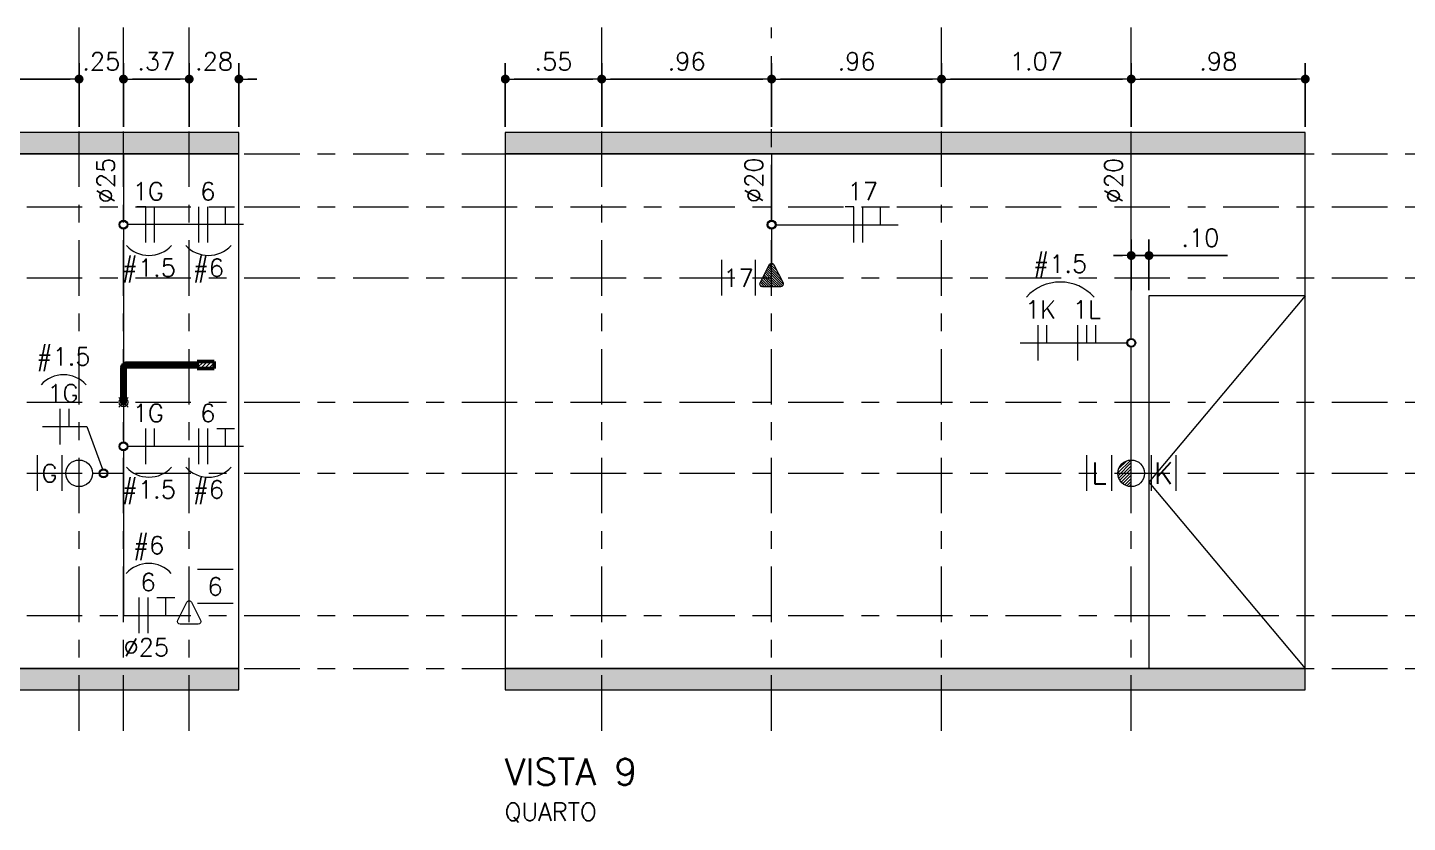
# Model space of a CAD drawing. Extents: x 0 to 175, y -16 to 63.
# Drawn here: x 71.22 to 78.99, y 18.34 to 22.82 of the extents above; entities that cross this region are included whole.
import ezdxf

# ---------------------------------------------------------------- set-up
doc = ezdxf.new("R2010")
doc.units = 0
doc.header["$LTSCALE"] = 0.5
doc.header["$MEASUREMENT"] = 0
doc.header["$PDMODE"] = 34
doc.header["$PDSIZE"] = 0.1
doc.linetypes.add('CENTER', pattern=[2, 1.25, -0.25, 0.25, -0.25])
doc.layers.get('0').update_dxf_attribs({"linetype": 'CONTINUOUS'})
doc.layers.get('DEFPOINTS').update_dxf_attribs({"linetype": 'CONTINUOUS'})
for name, color, linetype, lineweight in [('03', 3, 'CONTINUOUS', 20), ('COT01', 1, 'CONTINUOUS', 9), ('ELE01 - ELETROD', 40, 'CONTINUOUS', 20), ('ELE01 - INTER', 100, 'CONTINUOUS', 15), ('ELE01 - TOM 127V', 130, 'CONTINUOUS', 15), ('ELE01 - TOM 127V TXT', 130, 'CONTINUOUS', 15), ('ELE01 - TOM 220V', 242, 'CONTINUOUS', 15), ('ELE01 - TOM 220V TXT', 242, 'CONTINUOUS', 15), ('ELE03 - CIRCUITOS', 2, 'CONTINUOUS', 5), ('ELE03 - FASE', 242, 'CONTINUOUS', 20), ('ELE03 - NEUTRO', 141, 'CONTINUOUS', 20), ('ELE03 - RETORNO', 173, 'CONTINUOUS', 20), ('ELE03 - TERRA', 112, 'CONTINUOUS', 20), ('ELV01 - LAMP', 50, 'CONTINUOUS', 50), ('ELV01 - LAMP HATCH', 50, 'CONTINUOUS', 9), ('ELV01 - LAMP TXT', 50, 'CONTINUOUS', 20), ('ELV01 - POR01', 20, 'CONTINUOUS', 9), ('ELV02 - PAR01', 170, 'CONTINUOUS', 20), ('Simbologia', 122, 'CONTINUOUS', 20), ('TXT02', 2, 'CONTINUOUS', 20), ('TXT05', 4, 'CONTINUOUS', 30)]:
    doc.layers.add(name, color=color, linetype=linetype, lineweight=lineweight)
doc.layers.add('ARQ - HATCH 01', color=172, linetype='CONTINUOUS', transparency=0.6)
for name, color, linetype, lineweight, transparency in [('ARQ - POR01 TRANSPARENTE', 20, 'CONTINUOUS', 9, 0.45), ('EIXO REGUA 1', 250, 'CENTER', 5, 0.1), ('ELE01 - INTER HATCH', 100, 'CONTINUOUS', 15, 0.45)]:
    doc.layers.add(name, color=color, linetype=linetype, lineweight=lineweight, transparency=transparency)
doc.layers.add('TXV03', color=2, linetype='CONTINUOUS')
doc.styles.add('ROMANS', font='romans.shx')
doc.styles.get("Standard").update_dxf_attribs({"font": 'romans.shx'})
doc.dimstyles.new('STANDARD 50', dxfattribs={"dimscale": 0.5, "dimtxt": 0.2, "dimasz": 0.1, "dimexe": 0.18, "dimexo": 0.0625, "dimgap": 0.1, "dimtad": 1, "dimrnd": 0.005, "dimzin": 4, "dimdsep": 46, "dimtxsty": 'ROMANS', "dimblk": 'DOT', "dimcen": 0.1, "dimclrt": 3, "dimadec": 0, "dimazin": 0, "dimtfac": 1, "dimtix": 1, "dimtofl": 0, "dimtmove": 0, "dimatfit": 3, "dimldrblk": 'DOT', "dimfxl": 0, "dimtolj": 1, "dimtzin": 13, "dimarcsym": 0})

# ---------------------------------------------------------------- blocks, each defined once
blk = doc.blocks.new('_DOT')
at = {"color": 0, "linetype": 'ByBlock'}
blk.add_line((-0.5, 0), (-1, 0), dxfattribs=at)
at = {"color": 0, "linetype": 'ByBlock', "const_width": 0.5}
blk.add_lwpolyline([(-0.25, 0, 1), (0.25, 0, 1)], format="xyb", close=True, dxfattribs=at)
blk = doc.blocks.new('*D74')
at = {"layer": 'COT01', "color": 0, "lineweight": -2}
for p, q in [((69.6049, 22.2582), (69.6049, 22.617)), ((71.5148, 22.2582), (71.5148, 22.617)), ((69.6549, 22.527), (71.4648, 22.527))]:
    blk.add_line(p, q, dxfattribs=at)
at = {"layer": 'DEFPOINTS', "color": 0}
for p in [(71.5148, 22.527), (69.6049, 22.227), (71.5148, 22.227)]:
    blk.add_point(p, dxfattribs=at)
at = {"layer": 'COT01', "color": 0, "lineweight": -2, "xscale": 0.05, "yscale": 0.05, "zscale": 0.05, "rotation": 180}
blk.add_blockref('_DOT', (69.6049, 22.527), dxfattribs=at)
at = {"layer": 'COT01', "color": 0, "lineweight": -2, "xscale": 0.05, "yscale": 0.05, "zscale": 0.05}
blk.add_blockref('_DOT', (71.5148, 22.527), dxfattribs=at)
at = {"layer": 'COT01', "color": 3, "insert": (70.5598, 22.627), "char_height": 0.1, "attachment_point": 5, "style": 'ROMANS'}
blk.add_mtext('\\A1;1.91', dxfattribs=at)
blk = doc.blocks.new('*D75')
at = {"layer": 'COT01', "color": 0, "lineweight": -2}
for p, q in [((71.5148, 22.2582), (71.5148, 22.617)), ((71.7648, 22.2582), (71.7648, 22.617)), ((71.4648, 22.527), (71.4148, 22.527)), ((71.8148, 22.527), (71.8648, 22.527))]:
    blk.add_line(p, q, dxfattribs=at)
at = {"layer": 'DEFPOINTS', "color": 0}
for p in [(71.7648, 22.527), (71.5148, 22.227), (71.7648, 22.227)]:
    blk.add_point(p, dxfattribs=at)
at = {"layer": 'COT01', "color": 0, "lineweight": -2, "xscale": 0.05, "yscale": 0.05, "zscale": 0.05}
blk.add_blockref('_DOT', (71.5148, 22.527), dxfattribs=at)
at = {"layer": 'COT01', "color": 0, "lineweight": -2, "xscale": 0.05, "yscale": 0.05, "zscale": 0.05, "rotation": 180}
blk.add_blockref('_DOT', (71.7648, 22.527), dxfattribs=at)
at = {"layer": 'COT01', "color": 3, "insert": (71.6398, 22.627), "char_height": 0.1, "attachment_point": 5, "style": 'ROMANS'}
blk.add_mtext('\\A1;.25', dxfattribs=at)
blk = doc.blocks.new('*D76')
at = {"layer": 'COT01', "color": 0, "lineweight": -2}
for p, q in [((71.7648, 22.2582), (71.7648, 22.617)), ((72.1349, 22.2582), (72.1349, 22.617)), ((71.8148, 22.527), (72.0849, 22.527))]:
    blk.add_line(p, q, dxfattribs=at)
at = {"layer": 'DEFPOINTS', "color": 0}
for p in [(72.1349, 22.527), (71.7648, 22.227), (72.1349, 22.227)]:
    blk.add_point(p, dxfattribs=at)
at = {"layer": 'COT01', "color": 0, "lineweight": -2, "xscale": 0.05, "yscale": 0.05, "zscale": 0.05, "rotation": 180}
blk.add_blockref('_DOT', (71.7648, 22.527), dxfattribs=at)
at = {"layer": 'COT01', "color": 0, "lineweight": -2, "xscale": 0.05, "yscale": 0.05, "zscale": 0.05}
blk.add_blockref('_DOT', (72.1349, 22.527), dxfattribs=at)
at = {"layer": 'COT01', "color": 3, "insert": (71.9499, 22.627), "char_height": 0.1, "attachment_point": 5, "style": 'ROMANS'}
blk.add_mtext('\\A1;.37', dxfattribs=at)
blk = doc.blocks.new('*D77')
at = {"layer": 'COT01', "color": 0, "lineweight": -2}
for p, q in [((72.1349, 22.2582), (72.1349, 22.617)), ((72.4148, 22.2582), (72.4148, 22.617)), ((72.0849, 22.527), (72.0349, 22.527)), ((72.4648, 22.527), (72.5148, 22.527))]:
    blk.add_line(p, q, dxfattribs=at)
at = {"layer": 'DEFPOINTS', "color": 0}
for p in [(72.4148, 22.527), (72.1349, 22.227), (72.4148, 22.227)]:
    blk.add_point(p, dxfattribs=at)
at = {"layer": 'COT01', "color": 0, "lineweight": -2, "xscale": 0.05, "yscale": 0.05, "zscale": 0.05}
blk.add_blockref('_DOT', (72.1349, 22.527), dxfattribs=at)
at = {"layer": 'COT01', "color": 0, "lineweight": -2, "xscale": 0.05, "yscale": 0.05, "zscale": 0.05, "rotation": 180}
blk.add_blockref('_DOT', (72.4148, 22.527), dxfattribs=at)
at = {"layer": 'COT01', "color": 3, "insert": (72.2749, 22.627), "char_height": 0.1, "attachment_point": 5, "style": 'ROMANS'}
blk.add_mtext('\\A1;.28', dxfattribs=at)
blk = doc.blocks.new('*D79')
at = {"layer": 'COT01', "color": 0, "lineweight": -2}
for p, q in [((73.9148, 22.2582), (73.9148, 22.617)), ((74.4576, 22.2582), (74.4576, 22.617)), ((73.9648, 22.527), (74.4076, 22.527))]:
    blk.add_line(p, q, dxfattribs=at)
at = {"layer": 'DEFPOINTS', "color": 0}
for p in [(74.4576, 22.527), (73.9148, 22.227), (74.4576, 22.227)]:
    blk.add_point(p, dxfattribs=at)
at = {"layer": 'COT01', "color": 0, "lineweight": -2, "xscale": 0.05, "yscale": 0.05, "zscale": 0.05, "rotation": 180}
blk.add_blockref('_DOT', (73.9148, 22.527), dxfattribs=at)
at = {"layer": 'COT01', "color": 0, "lineweight": -2, "xscale": 0.05, "yscale": 0.05, "zscale": 0.05}
blk.add_blockref('_DOT', (74.4576, 22.527), dxfattribs=at)
at = {"layer": 'COT01', "color": 3, "insert": (74.1862, 22.627), "char_height": 0.1, "attachment_point": 5, "style": 'ROMANS'}
blk.add_mtext('\\A1;.55', dxfattribs=at)
blk = doc.blocks.new('*D80')
at = {"layer": 'COT01', "color": 0, "lineweight": -2}
for p, q in [((74.4576, 22.2582), (74.4576, 22.617)), ((75.4142, 22.2582), (75.4142, 22.617)), ((74.5076, 22.527), (75.3642, 22.527))]:
    blk.add_line(p, q, dxfattribs=at)
at = {"layer": 'DEFPOINTS', "color": 0}
for p in [(75.4142, 22.527), (74.4576, 22.227), (75.4142, 22.227)]:
    blk.add_point(p, dxfattribs=at)
at = {"layer": 'COT01', "color": 0, "lineweight": -2, "xscale": 0.05, "yscale": 0.05, "zscale": 0.05, "rotation": 180}
blk.add_blockref('_DOT', (74.4576, 22.527), dxfattribs=at)
at = {"layer": 'COT01', "color": 0, "lineweight": -2, "xscale": 0.05, "yscale": 0.05, "zscale": 0.05}
blk.add_blockref('_DOT', (75.4142, 22.527), dxfattribs=at)
at = {"layer": 'COT01', "color": 3, "insert": (74.9359, 22.627), "char_height": 0.1, "attachment_point": 5, "style": 'ROMANS'}
blk.add_mtext('\\A1;.96', dxfattribs=at)
blk = doc.blocks.new('*D81')
at = {"layer": 'COT01', "color": 0, "lineweight": -2}
for p, q in [((75.4142, 22.2582), (75.4142, 22.617)), ((76.3712, 22.2582), (76.3712, 22.617)), ((75.4642, 22.527), (76.3212, 22.527))]:
    blk.add_line(p, q, dxfattribs=at)
at = {"layer": 'DEFPOINTS', "color": 0}
for p in [(76.3712, 22.527), (75.4142, 22.227), (76.3712, 22.227)]:
    blk.add_point(p, dxfattribs=at)
at = {"layer": 'COT01', "color": 0, "lineweight": -2, "xscale": 0.05, "yscale": 0.05, "zscale": 0.05, "rotation": 180}
blk.add_blockref('_DOT', (75.4142, 22.527), dxfattribs=at)
at = {"layer": 'COT01', "color": 0, "lineweight": -2, "xscale": 0.05, "yscale": 0.05, "zscale": 0.05}
blk.add_blockref('_DOT', (76.3712, 22.527), dxfattribs=at)
at = {"layer": 'COT01', "color": 3, "insert": (75.8927, 22.627), "char_height": 0.1, "attachment_point": 5, "style": 'ROMANS'}
blk.add_mtext('\\A1;.96', dxfattribs=at)
blk = doc.blocks.new('*D82')
at = {"layer": 'COT01', "color": 0, "lineweight": -2}
for p, q in [((77.4394, 22.2582), (77.4394, 22.617)), ((78.4194, 22.2582), (78.4194, 22.617)), ((77.4894, 22.527), (78.3694, 22.527))]:
    blk.add_line(p, q, dxfattribs=at)
at = {"layer": 'DEFPOINTS', "color": 0}
for p in [(78.4194, 22.527), (77.4394, 22.227), (78.4194, 22.227)]:
    blk.add_point(p, dxfattribs=at)
at = {"layer": 'COT01', "color": 0, "lineweight": -2, "xscale": 0.05, "yscale": 0.05, "zscale": 0.05, "rotation": 180}
blk.add_blockref('_DOT', (77.4394, 22.527), dxfattribs=at)
at = {"layer": 'COT01', "color": 0, "lineweight": -2, "xscale": 0.05, "yscale": 0.05, "zscale": 0.05}
blk.add_blockref('_DOT', (78.4194, 22.527), dxfattribs=at)
at = {"layer": 'COT01', "color": 3, "insert": (77.9294, 22.627), "char_height": 0.1, "attachment_point": 5, "style": 'ROMANS'}
blk.add_mtext('\\A1;.98', dxfattribs=at)
blk = doc.blocks.new('*D111')
at = {"layer": 'COT01', "color": 0, "lineweight": -2}
for p, q in [((76.3712, 22.2582), (76.3712, 22.617)), ((77.4394, 22.2582), (77.4394, 22.617)), ((77.3894, 22.527), (76.4212, 22.527))]:
    blk.add_line(p, q, dxfattribs=at)
at = {"layer": 'DEFPOINTS', "color": 0}
for p in [(76.3712, 22.527), (76.3712, 22.227), (77.4394, 22.227)]:
    blk.add_point(p, dxfattribs=at)
at = {"layer": 'COT01', "color": 0, "lineweight": -2, "xscale": 0.05, "yscale": 0.05, "zscale": 0.05, "rotation": 180}
blk.add_blockref('_DOT', (76.3712, 22.527), dxfattribs=at)
at = {"layer": 'COT01', "color": 0, "lineweight": -2, "xscale": 0.05, "yscale": 0.05, "zscale": 0.05}
blk.add_blockref('_DOT', (77.4394, 22.527), dxfattribs=at)
at = {"layer": 'COT01', "color": 3, "insert": (76.9053, 22.627), "char_height": 0.1, "attachment_point": 5, "style": 'ROMANS'}
blk.add_mtext('\\A1;1.07', dxfattribs=at)
blk = doc.blocks.new('Fio-TERRA')
at = {"layer": 'ELE03 - TERRA'}
for p, q in [((-0.1, 0.2), (0.1, 0.2)), ((0, 0), (0, 0.2))]:
    blk.add_line(p, q, dxfattribs=at)
blk = doc.blocks.new('Fio-FASE')
at = {"layer": 'ELE03 - FASE'}
blk.add_line((0, -0.2), (0, 0.2), dxfattribs=at)
blk = doc.blocks.new('Fio-RETORNO')
at = {"layer": 'ELE03 - RETORNO'}
blk.add_line((0, 0), (0, 0.2), dxfattribs=at)
blk = doc.blocks.new('Fio-NEUTRO')
at = {"layer": 'ELE03 - NEUTRO'}
for p, q in [((0, 0.2), (0.1, 0.2)), ((0, -0.2), (0, 0.2))]:
    blk.add_line(p, q, dxfattribs=at)
blk = doc.blocks.new('*U184')
blk.add_lwpolyline([(0.0641, -0.1225), (0.0134, -0.224, -0.618034), (-0.0134, -0.224), (-0.0641, -0.1225, -0.557537), (-0.0507, -0.1008), (0.0507, -0.1008, -0.557537)], format="xyb", close=True)
blk = doc.blocks.new('*U182')
at = {"lineweight": 9}
h = blk.add_hatch(dxfattribs=at)
h.set_pattern_fill('ANSI31', color=256, scale=0.075, angle=-90)
h.paths.add_polyline_path([(0, -0.2323, -0.284079), (-0.0134, -0.224), (-0.0641, -0.1225, -0.557537), (-0.0507, -0.1008), (0, -0.1008)])
h = blk.add_hatch(dxfattribs=at)
h.set_pattern_fill('ANSI31', color=256, scale=0.075, angle=-90)
h.paths.add_polyline_path([(0, -0.2323, 0.284079), (0.0134, -0.224), (0.0641, -0.1225, 0.557537), (0.0507, -0.1008), (0, -0.1008)])
blk.add_lwpolyline([(0.0641, -0.1225), (0.0134, -0.224, -0.618034), (-0.0134, -0.224), (-0.0641, -0.1225, -0.557537), (-0.0507, -0.1008), (0.0507, -0.1008, -0.557537)], format="xyb", close=True)
blk = doc.blocks.new('*D129')
at = {"layer": 'COT01', "color": 0, "lineweight": -2}
for p, q in [((77.4394, 21.3382), (77.4394, 21.6233)), ((77.5394, 21.3382), (77.5394, 21.6233)), ((77.3894, 21.5333), (77.3394, 21.5333)), ((77.5394, 21.5333), (77.4394, 21.5333)), ((77.9806, 21.5333), (77.5394, 21.5333)), ((77.5894, 21.5333), (77.6394, 21.5333))]:
    blk.add_line(p, q, dxfattribs=at)
at = {"layer": 'DEFPOINTS', "color": 0}
for p in [(77.4394, 21.5333), (77.4394, 21.307), (77.5394, 21.307)]:
    blk.add_point(p, dxfattribs=at)
at = {"layer": 'COT01', "color": 0, "lineweight": -2, "xscale": 0.05, "yscale": 0.05, "zscale": 0.05}
blk.add_blockref('_DOT', (77.4394, 21.5333), dxfattribs=at)
at = {"layer": 'COT01', "color": 0, "lineweight": -2, "xscale": 0.05, "yscale": 0.05, "zscale": 0.05, "rotation": 180}
blk.add_blockref('_DOT', (77.5394, 21.5333), dxfattribs=at)
at = {"layer": 'COT01', "color": 3, "insert": (77.8282, 21.6333), "char_height": 0.1, "attachment_point": 5, "style": 'ROMANS'}
blk.add_mtext('\\A1;.10', dxfattribs=at)

msp = doc.modelspace()

# ---------------------------------------------------------------- hatches: boundary and pattern name
at = {"layer": 'ARQ - HATCH 01'}
h = msp.add_hatch(color=3, dxfattribs=at)
h.dxf.hatch_style = 1
h.paths.add_polyline_path([(72.4148, 22.227), (68.9248, 22.227), (68.9248, 22.107), (72.4148, 22.107)])
h.paths.add_polyline_path([(72.4148, 19.207), (68.9248, 19.207), (68.9248, 19.087), (72.4148, 19.087)])
h = msp.add_hatch(color=3, dxfattribs=at)
h.dxf.hatch_style = 1
h.paths.add_polyline_path([(78.4194, 22.227), (73.9148, 22.227), (73.9148, 22.107), (78.4194, 22.107)])
h.paths.add_polyline_path([(78.4194, 19.207), (73.9148, 19.207), (73.9148, 19.087), (78.4194, 19.087)])
at = {"layer": 'ELE01 - INTER HATCH'}
h = msp.add_hatch(dxfattribs=at)
h.set_pattern_fill('ANSI31', color=256, scale=0.1)
h.set_pattern_definition([(45, (73.932399, 30.330379), (-0.008838835, 0.008838835), [])])
edge = h.paths.add_edge_path()
edge.add_arc((77.4394, 20.307), 0.075, 90, 180)
edge.add_arc((77.4394, 20.307), 0.075, 180, 270)
edge.add_line((77.4394, 20.232), (77.4394, 20.307))
edge.add_line((77.4394, 20.307), (77.4394, 20.382))
at = {"layer": 'ELV01 - LAMP HATCH'}
h = msp.add_hatch(dxfattribs=at)
h.set_pattern_fill('ANSI31', color=256, scale=0.125)
h.set_pattern_definition([(45, (-41.223772, -25.284146), (-0.0110485435, 0.0110485435), [])])
h.paths.add_polyline_path([(72.1798, 20.927), (72.1798, 20.907), (71.7848, 20.907, 0.414214), (71.7748, 20.897), (71.7748, 20.707, -1), (71.7548, 20.707), (71.7548, 20.897, -0.414214), (71.7848, 20.927)])
h.paths.add_polyline_path([(72.1798, 20.897), (72.1798, 20.937), (72.2748, 20.937), (72.2748, 20.897)])

# ---------------------------------------------------------------- linework, layer by layer
at = {"layer": '03', "color": 3}
for points in [[(72.4148, 22.227), (68.9248, 22.227), (68.9248, 22.107), (72.4148, 22.107)], [(78.4194, 22.227), (73.9148, 22.227), (73.9148, 22.107), (78.4194, 22.107)], [(72.4148, 19.207), (68.9248, 19.207), (68.9248, 19.087), (72.4148, 19.087)], [(78.4194, 19.207), (73.9148, 19.207), (73.9148, 19.087), (78.4194, 19.087)]]:
    msp.add_lwpolyline(points, close=True, dxfattribs=at)
at = {"layer": 'ARQ - POR01 TRANSPARENTE'}
msp.add_lwpolyline([(78.4194, 21.307), (77.5394, 20.257), (78.4194, 19.207)], dxfattribs=at)
at = {"layer": 'EIXO REGUA 1', "ltscale": 0.5}
for p, q in [((71.5148, 18.857), (71.5148, 22.817)), ((71.7648, 18.857), (71.7648, 22.817)), ((72.1349, 18.857), (72.1349, 22.817)), ((74.4576, 18.857), (74.4576, 22.817)), ((75.4142, 21.732), (75.4142, 22.817)), ((76.3712, 18.857), (76.3712, 22.817)), ((77.4394, 18.857), (77.4394, 22.817)), ((62.6448, 21.807), (89.954, 21.807)), ((75.4142, 18.857), (75.4142, 21.682)), ((62.6448, 20.707), (89.954, 20.707)), ((62.6448, 19.207), (89.954, 19.207))]:
    msp.add_line(p, q, dxfattribs=at)
at = {"layer": 'EIXO REGUA 1', "color": 1, "ltscale": 0.5}
for p, q in [((62.6448, 22.107), (89.954, 22.107)), ((62.6448, 21.407), (89.954, 21.407)), ((62.6448, 20.307), (89.954, 20.307)), ((62.6448, 19.507), (89.954, 19.507))]:
    msp.add_line(p, q, dxfattribs=at)
at = {"layer": 'ELE01 - ELETROD'}
for points in [[(71.7648, 22.107), (71.7648, 21.7323)], [(75.4142, 22.107), (75.4143, 21.732)], [(77.4394, 21.0668), (77.4394, 22.107)], [(71.7648, 21.6823), (71.7648, 20.9193)], [(75.4144, 21.682), (75.4144, 21.489)], [(77.4394, 20.382), (77.4394, 21.0168)], [(71.7648, 20.697), (71.7648, 20.4837)], [(71.7648, 20.4337), (71.7648, 19.507), (72.0849, 19.507)], [(71.5898, 20.307), (71.6273, 20.307)], [(71.6773, 20.307), (71.7648, 20.307)]]:
    msp.add_lwpolyline(points, dxfattribs=at)
at = {"layer": 'ELE01 - INTER'}
msp.add_line((77.4394, 20.232), (77.4394, 20.382), dxfattribs=at)
for points in [[(71.278, 20.4083), (71.278, 20.2083)], [(71.418, 20.4083), (71.418, 20.2083)], [(77.1875, 20.4083), (77.1875, 20.2083)], [(77.3275, 20.4083), (77.3275, 20.2083)], [(77.5513, 20.4083), (77.5513, 20.2083)], [(77.6913, 20.4083), (77.6913, 20.2083)]]:
    msp.add_lwpolyline(points, dxfattribs=at)
for centre in [(71.5148, 20.307), (77.4394, 20.307)]:
    msp.add_circle(centre, 0.075, dxfattribs=at)
at = {"layer": 'ELE01 - TOM 127V TXT'}
for points in [[(75.1324, 21.5083), (75.1324, 21.3083)], [(75.3224, 21.5083), (75.3224, 21.3083)]]:
    msp.add_lwpolyline(points, dxfattribs=at)
at = {"layer": 'ELE01 - TOM 220V TXT'}
for points in [[(72.3821, 19.7646), (72.1821, 19.7646)], [(72.3821, 19.5746), (72.1821, 19.5746)]]:
    msp.add_lwpolyline(points, dxfattribs=at)
at = {"layer": 'ELE03 - CIRCUITOS'}
for points in [[(72.4398, 21.7076), (71.7898, 21.7073)], [(75.4392, 21.707), (76.1278, 21.707)], [(76.8144, 21.0418), (77.4144, 21.0418)], [(71.3088, 20.5698), (71.5588, 20.5698), (71.6458, 20.3311)], [(72.4398, 20.4587), (71.7898, 20.4587)]]:
    msp.add_lwpolyline(points, dxfattribs=at)
for centre, radius in [((71.7648, 21.7073), 0.025), ((71.7648, 21.7073), 0.02), ((75.4142, 21.707), 0.025), ((75.4142, 21.707), 0.02), ((77.4394, 21.0418), 0.025), ((77.4394, 21.0418), 0.02), ((71.7648, 20.4587), 0.025), ((71.7648, 20.4587), 0.02), ((71.6523, 20.307), 0.025), ((71.6523, 20.307), 0.02)]:
    msp.add_circle(centre, radius, dxfattribs=at)
at = {"layer": 'ELV01 - LAMP'}
for p, q in [((72.1798, 20.937), (72.2748, 20.937)), ((72.1798, 20.897), (72.1798, 20.937)), ((72.2748, 20.937), (72.2748, 20.897)), ((72.2748, 20.897), (72.1798, 20.897))]:
    msp.add_line(p, q, dxfattribs=at)
for points in [[(71.7548, 20.707), (71.7548, 20.897, -0.414214), (71.7848, 20.927), (72.1798, 20.927)], [(71.7748, 20.707), (71.7748, 20.897, -0.414214), (71.7848, 20.907), (72.1798, 20.907)]]:
    msp.add_lwpolyline(points, format="xyb", dxfattribs=at)
msp.add_arc((71.7648, 20.707), 0.01, 180, 0, dxfattribs=at)
at = {"layer": 'ELV01 - LAMP TXT', "color": 1}
for p, q in [((71.7383, 20.7335), (71.7913, 20.6804)), ((71.7913, 20.7335), (71.7383, 20.6804))]:
    msp.add_line(p, q, dxfattribs=at)
msp.add_circle((71.7648, 20.707), 0.025, dxfattribs=at)
at = {"layer": 'ELV01 - POR01'}
msp.add_lwpolyline([(77.5394, 19.207), (78.4194, 19.207), (78.4194, 21.307), (77.5394, 21.307)], close=True, dxfattribs=at)
at = {"layer": 'ELV02 - PAR01'}
for points in [[(72.4148, 22.107), (68.9248, 22.107), (68.9248, 19.207), (72.4148, 19.207)], [(78.4194, 22.107), (73.9148, 22.107), (73.9148, 19.207), (78.4194, 19.207)]]:
    msp.add_lwpolyline(points, close=True, dxfattribs=at)
at = {"layer": 'Simbologia'}
for centre, radius, start, end in [((71.9082, 21.7053), 0.1713, 222.17105, 317.82895), ((72.2433, 21.7053), 0.1713, 222.17105, 317.82895), ((77.0394, 21.1272), 0.2569, 42.17105, 137.82895), ((71.4273, 20.6909), 0.1713, 42.17105, 137.82895), ((71.9082, 20.4567), 0.1713, 222.17105, 317.82895), ((72.2433, 20.4565), 0.1713, 222.17105, 317.82895), ((71.9071, 19.628), 0.1713, 42.17105, 137.82895)]:
    msp.add_arc(centre, radius, start, end, dxfattribs=at)

# ---------------------------------------------------------------- block references
at = {"layer": 'ELE01 - TOM 127V', "rotation": 180}
msp.add_blockref('*U182', (75.4144, 21.2567), dxfattribs=at)
at = {"layer": 'ELE01 - TOM 220V', "rotation": 180}
msp.add_blockref('*U184', (72.1351, 19.3567), dxfattribs=at)
at = {"layer": 'ELE03 - FASE', "xscale": -0.4999999999999999, "yscale": 0.4999999999999999, "zscale": 0.4999999999999999}
for p in [(71.9398, 21.7073), (72.1898, 21.7073), (72.2398, 21.7073), (71.4088, 20.5698), (71.8898, 20.4587), (72.1898, 20.4587), (72.2398, 20.4587), (71.8535, 19.507), (71.9035, 19.507)]:
    msp.add_blockref('Fio-FASE', p, dxfattribs=at)
at = {"layer": 'ELE03 - FASE', "xscale": -0.4999999999999999}
for p, yscale, zscale, rotation in [((75.9278, 21.7074), 0.5, 0.5, 359.9999999999997), ((76.9144, 21.0418), 0.4999999999999999, 0.4999999999999999, 359.9999999999998), ((77.1394, 21.0418), 0.4999999999999999, 0.4999999999999999, 359.9999999999998)]:
    msp.add_blockref('Fio-FASE', p, dxfattribs=dict(at, yscale=yscale, zscale=zscale, rotation=rotation))
at = {"layer": 'ELE03 - NEUTRO', "xscale": -0.4999999999999999, "yscale": 0.4999999999999999, "zscale": 0.4999999999999999}
msp.add_blockref('Fio-NEUTRO', (71.8898, 21.7073), dxfattribs=at)
at = {"layer": 'ELE03 - NEUTRO', "xscale": -0.4999999999999999, "yscale": 0.5, "zscale": 0.5, "rotation": 359.9999999999997}
msp.add_blockref('Fio-NEUTRO', (75.8778, 21.7074), dxfattribs=at)
at = {"layer": 'ELE03 - RETORNO', "yscale": 0.4999999999999999, "zscale": 0.4999999999999999}
for p, xscale in [((76.9644, 21.0418), 0.4999999999999999), ((77.1894, 21.0418), 0.4999999999999999), ((77.2394, 21.0418), -0.4999999999999999), ((71.4588, 20.5698), 0.4999999999999999), ((71.9398, 20.4587), 0.4999999999999999)]:
    msp.add_blockref('Fio-RETORNO', p, dxfattribs=dict(at, xscale=xscale))
at = {"layer": 'ELE03 - TERRA', "xscale": 0.5, "yscale": 0.5, "zscale": 0.5}
for p in [(72.3398, 21.7073), (76.0278, 21.7074), (72.3398, 20.4587), (72.0035, 19.507)]:
    msp.add_blockref('Fio-TERRA', p, dxfattribs=at)

# ---------------------------------------------------------------- texts
at = {"layer": 'ELE01 - INTER', "attachment_point": 5}
for s, insert, char_height in [('G', (71.348, 20.307), 0.1), ('L', (77.2575, 20.307), 0.12), ('K', (77.6213, 20.307), 0.12)]:
    msp.add_mtext_dynamic_manual_height_columns(s, width=0.048591, gutter_width=12.5, heights=[0], dxfattribs=dict(at, insert=insert, char_height=char_height))
at = {"layer": 'ELE01 - TOM 127V TXT', "insert": (75.2274, 21.407), "char_height": 0.1, "attachment_point": 5}
msp.add_mtext_dynamic_manual_height_columns('17', width=0.048591, gutter_width=12.5, heights=[0], dxfattribs=at)
at = {"layer": 'ELE01 - TOM 220V TXT', "insert": (72.2808, 19.6696), "char_height": 0.1, "attachment_point": 5}
msp.add_mtext_dynamic_manual_height_columns('6', width=0.048591, gutter_width=12.5, heights=[0], dxfattribs=at)
at = {"layer": 'Simbologia', "char_height": 0.1, "attachment_point": 1, "rotation": 90, "style": 'ROMANS'}
for s, insert in [('%%C25', (71.6148, 21.827)), ('%%C20', (75.2642, 21.8288)), ('%%C20', (77.2894, 21.827))]:
    msp.add_mtext_dynamic_manual_height_columns(s, width=0.270792, gutter_width=0.5, heights=[0], dxfattribs=dict(at, insert=insert))
at = {"layer": 'Simbologia', "char_height": 0.1, "style": 'ROMANS'}
for s, width, gutter_width, insert, attachment_point in [('#1.5', 0.214896, 12.5, (71.9082, 21.4479), 5), ('#6', 0.214896, 12.5, (72.2433, 21.4479), 5), ('#1.5', 0.214896, 12.5, (77.0394, 21.4702), 5), ('#1.5', 0.214896, 12.5, (71.4273, 20.9483), 5), ('#1.5', 0.214896, 12.5, (71.9082, 20.1994), 5), ('#6', 0.214896, 12.5, (72.2433, 20.1992), 5), ('#6', 0.214896, 12.5, (71.9071, 19.8854), 5), ('%%C25', 0.270792, 0.5, (71.7648, 19.3773), 1)]:
    msp.add_mtext_dynamic_manual_height_columns(s, width=width, gutter_width=gutter_width, heights=[0], dxfattribs=dict(at, insert=insert, attachment_point=attachment_point))
at = {"layer": 'TXT02', "style": 'ROMANS'}
msp.add_text('QUARTO', height=0.1, dxfattribs=at).set_placement((73.9113, 18.3508))
at = {"layer": 'TXT05', "style": 'ROMANS'}
msp.add_text('VISTA 9', height=0.15, dxfattribs=at).set_placement((73.9113, 18.5508))
at = {"layer": 'TXV03', "char_height": 0.1, "attachment_point": 5}
for s, insert in [('1G', (71.9047, 21.8951)), ('6', (72.2398, 21.8951)), ('17', (75.9278, 21.8953)), ('1K', (76.9293, 21.2296)), ('1L', (77.1894, 21.2296)), ('1G', (71.4237, 20.7577)), ('1G', (71.9047, 20.6466)), ('6', (72.2398, 20.6466)), ('6', (71.9035, 19.6948))]:
    msp.add_mtext_dynamic_manual_height_columns(s, width=0.214896, gutter_width=12.5, heights=[0], dxfattribs=dict(at, insert=insert))

# ---------------------------------------------------------------- dimensions: what is measured, and where the dimension line sits
at = {"layer": 'COT01'}
for base, p1, p2, picture, middle in [((71.5148, 22.527), (69.6049, 22.227), (71.5148, 22.227), '*D74', (70.5598, 22.627)), ((71.7648, 22.527), (71.5148, 22.227), (71.7648, 22.227), '*D75', (71.6398, 22.627)), ((72.1349, 22.527), (71.7648, 22.227), (72.1349, 22.227), '*D76', (71.9499, 22.627)), ((72.4148, 22.527), (72.1349, 22.227), (72.4148, 22.227), '*D77', (72.2749, 22.627)), ((74.4576, 22.527), (73.9148, 22.227), (74.4576, 22.227), '*D79', (74.1862, 22.627)), ((75.4142, 22.527), (74.4576, 22.227), (75.4142, 22.227), '*D80', (74.9359, 22.627)), ((76.3712, 22.527), (75.4142, 22.227), (76.3712, 22.227), '*D81', (75.8927, 22.627)), ((76.3712, 22.527), (77.4394, 22.227), (76.3712, 22.227), '*D111', (76.9053, 22.627)), ((78.4194, 22.527), (77.4394, 22.227), (78.4194, 22.227), '*D82', (77.9294, 22.627))]:
    dim = msp.add_linear_dim(base=base, p1=p1, p2=p2, dimstyle='STANDARD 50', override={"dimtmove": 1}, dxfattribs=at)
    dim.commit()
    dim.dimension.update_dxf_attribs({"geometry": picture, "text_midpoint": middle})
dim = msp.add_linear_dim(base=(77.4394, 21.5333), p1=(77.5394, 21.307), p2=(77.4394, 21.307), angle=180, dimstyle='STANDARD 50', override={"dimtmove": 1}, dxfattribs=at)
dim.commit()
dim.dimension.update_dxf_attribs({"geometry": '*D129', "text_midpoint": (77.8282, 21.5333), "dimtype": 160})

doc.saveas('drawing.dxf')
